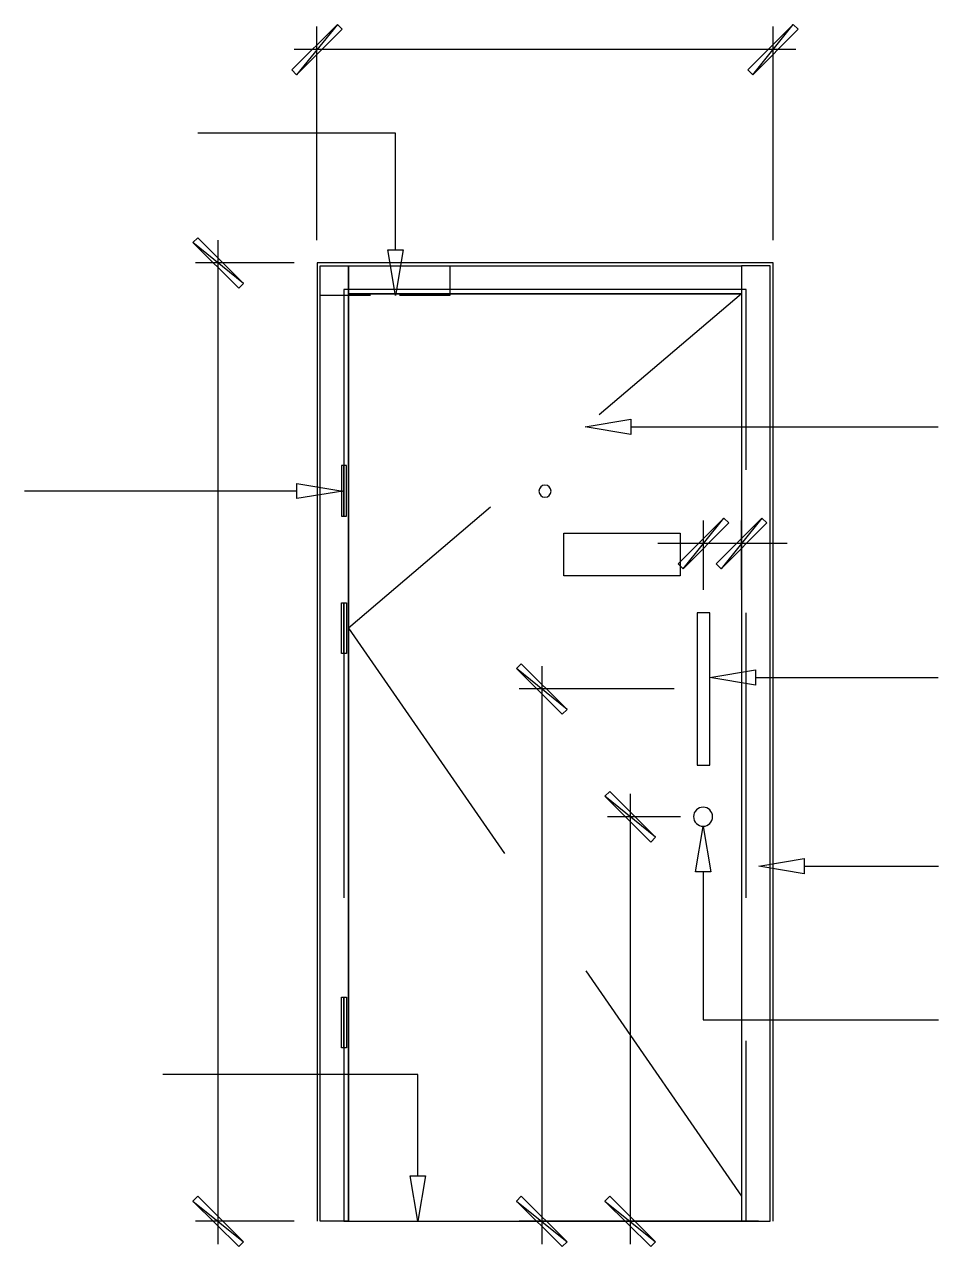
# Model space of a CAD drawing. Header units: millimetres. Extents: x 10 to 831, y 7 to 587.
# Drawn here: x 64.1 to 103.2, y 489.5 to 541.7 of the extents above; entities that cross this region are included whole.
import ezdxf

# ---------------------------------------------------------------- set-up
doc = ezdxf.new("R2010")
doc.units = ezdxf.units.MM
doc.layers.get('0').update_dxf_attribs({"linetype": 'CONTINUOUS'})

msp = doc.modelspace()

# ---------------------------------------------------------------- linework, layer by layer
at = {"color": 0}
for p, q in [((75.5784, 539.789), (77.5367, 541.736)), ((77.5367, 541.736), (75.7908, 539.577)), ((77.5367, 541.736), (75.7908, 539.577)), ((77.5367, 541.736), (75.7908, 539.577)), ((77.5367, 541.736), (75.7908, 539.577)), ((77.7378, 541.535), (77.5367, 541.736)), ((77.7378, 541.535), (77.5367, 541.736)), ((97.0319, 541.736), (95.0845, 539.789)), ((97.0319, 541.736), (95.0845, 539.789)), ((95.2955, 539.577), (97.0319, 541.736)), ((95.2955, 539.577), (97.0319, 541.736)), ((95.2955, 539.577), (97.0319, 541.736)), ((95.2955, 539.577), (97.0319, 541.736)), ((97.0319, 541.736), (97.2425, 541.535)), ((97.0319, 541.736), (97.2425, 541.535)), ((75.7908, 539.577), (77.7378, 541.535)), ((75.7908, 539.577), (77.7378, 541.535)), ((76.659, 532.507), (76.659, 541.641)), ((97.2425, 541.535), (95.2955, 539.577)), ((96.1637, 532.507), (96.1637, 541.641)), ((97.1381, 540.657), (75.6846, 540.657)), ((75.7908, 539.577), (75.5784, 539.789)), ((75.7908, 539.577), (75.5784, 539.789)), ((95.0845, 539.789), (95.2955, 539.577)), ((95.0845, 539.789), (95.2955, 539.577)), ((80.0132, 537.079), (71.5574, 537.079)), ((80.0132, 532.095), (80.0132, 537.079)), ((71.3564, 532.402), (71.5684, 532.613)), ((71.3564, 532.402), (71.5684, 532.613)), ((73.5157, 530.655), (71.3564, 532.402)), ((71.3564, 532.402), (73.3143, 530.454)), ((73.5157, 530.655), (71.3564, 532.402)), ((73.5157, 530.655), (71.3564, 532.402)), ((71.3564, 532.402), (73.3143, 530.454)), ((73.5157, 530.655), (71.3564, 532.402)), ((71.5684, 532.613), (73.5157, 530.655)), ((72.4352, 489.55), (72.4352, 532.507)), ((80.0132, 530.137), (79.6851, 532.095)), ((80.0132, 530.137), (79.6851, 532.095)), ((79.6851, 532.095), (80.3409, 532.095)), ((80.3409, 532.095), (80.0132, 530.137)), ((80.3409, 532.095), (80.0132, 530.137)), ((75.6846, 531.534), (71.4622, 531.534)), ((96.1637, 531.534), (76.6685, 531.534)), ((76.6685, 531.534), (76.6685, 490.534)), ((76.7965, 490.534), (76.7965, 531.407)), ((76.7965, 531.407), (78.0136, 531.407)), ((78.0136, 531.407), (78.0136, 490.534)), ((78.0136, 531.407), (94.82, 531.407)), ((78.0136, 530.211), (78.0136, 531.407)), ((96.0367, 531.407), (94.82, 531.407)), ((94.82, 531.407), (94.82, 490.534)), ((94.82, 531.407), (94.82, 530.211)), ((96.0367, 490.534), (96.0367, 531.407)), ((96.1637, 490.534), (96.1637, 531.534)), ((73.3143, 530.454), (73.5157, 530.655)), ((73.3143, 530.454), (73.5157, 530.655)), ((78.0136, 490.534), (78.0136, 530.211)), ((78.0136, 530.211), (94.82, 530.211)), ((94.82, 530.211), (78.0136, 530.211)), ((94.82, 530.211), (94.82, 490.534)), ((88.1309, 524.517), (90.0783, 524.845)), ((88.1309, 524.517), (90.0783, 524.845)), ((90.0783, 524.189), (88.1309, 524.517)), ((90.0783, 524.189), (88.1309, 524.517)), ((90.0783, 524.845), (90.0783, 524.189)), ((90.0783, 524.517), (103.223, 524.517)), ((75.8017, 521.776), (64.1491, 521.776)), ((75.8017, 522.104), (77.76, 521.776)), ((75.8017, 522.104), (77.76, 521.776)), ((75.8017, 521.458), (75.8017, 522.104)), ((77.76, 521.776), (75.8017, 521.458)), ((77.76, 521.776), (75.8017, 521.458)), ((94.0675, 520.612), (92.111, 518.664)), ((94.0675, 520.612), (92.111, 518.664)), ((92.3216, 518.453), (94.0675, 520.612)), ((92.3216, 518.453), (94.0675, 520.612)), ((92.3216, 518.453), (94.0675, 520.612)), ((92.3216, 518.453), (94.0675, 520.612)), ((94.2689, 520.411), (92.3216, 518.453)), ((93.1898, 517.543), (93.1898, 520.517)), ((93.7398, 518.664), (95.6867, 520.612)), ((95.6867, 520.612), (93.9408, 518.453)), ((95.6867, 520.612), (93.9408, 518.453)), ((95.6867, 520.612), (93.9408, 518.453)), ((95.6867, 520.612), (93.9408, 518.453)), ((93.9408, 518.453), (95.8991, 520.411)), ((93.9408, 518.453), (95.8991, 520.411)), ((94.0675, 520.612), (94.2689, 520.411)), ((94.0675, 520.612), (94.2689, 520.411)), ((94.82, 517.543), (94.82, 520.517)), ((95.8991, 520.411), (95.6867, 520.612)), ((95.8991, 520.411), (95.6867, 520.612)), ((87.2201, 518.146), (87.2201, 519.977)), ((87.2201, 519.977), (92.1949, 519.977)), ((92.1949, 519.977), (92.1949, 518.146)), ((93.1898, 519.532), (91.2428, 519.532)), ((96.7673, 519.532), (93.1898, 519.532)), ((92.111, 518.664), (92.3216, 518.453)), ((92.111, 518.664), (92.3216, 518.453)), ((93.9408, 518.453), (93.7398, 518.664)), ((93.9408, 518.453), (93.7398, 518.664)), ((92.1949, 518.146), (87.2201, 518.146)), ((93.4653, 516.558), (92.9252, 516.558)), ((92.9252, 516.558), (92.9252, 510.05)), ((93.4653, 510.05), (93.4653, 516.558)), ((85.2001, 514.177), (85.3997, 514.389)), ((85.2001, 514.177), (85.3997, 514.389)), ((87.358, 512.431), (85.2001, 514.177)), ((85.2001, 514.177), (87.147, 512.23)), ((87.358, 512.431), (85.2001, 514.177)), ((87.358, 512.431), (85.2001, 514.177)), ((85.2001, 514.177), (87.147, 512.23)), ((87.358, 512.431), (85.2001, 514.177)), ((85.3997, 514.389), (87.358, 512.431)), ((86.2789, 514.283), (86.2789, 489.55)), ((93.4653, 513.796), (95.4126, 514.124)), ((93.4653, 513.796), (95.4126, 514.124)), ((95.4126, 514.124), (95.4126, 513.468)), ((95.4126, 513.468), (93.4653, 513.796)), ((95.4126, 513.468), (93.4653, 513.796)), ((95.4126, 513.796), (103.223, 513.796)), ((91.9413, 513.309), (85.3048, 513.309)), ((87.147, 512.23), (87.358, 512.431)), ((87.147, 512.23), (87.358, 512.431)), ((92.9252, 510.05), (93.4653, 510.05)), ((88.9773, 508.716), (89.1893, 508.917)), ((88.9773, 508.716), (89.1893, 508.917)), ((91.1366, 506.97), (88.9773, 508.716)), ((88.9773, 508.716), (90.9355, 506.758)), ((91.1366, 506.97), (88.9773, 508.716)), ((91.1366, 506.97), (88.9773, 508.716)), ((88.9773, 508.716), (90.9355, 506.758)), ((91.1366, 506.97), (88.9773, 508.716)), ((89.1893, 508.917), (91.1366, 506.97)), ((90.0575, 508.822), (90.0575, 489.55)), ((92.2059, 507.838), (89.0834, 507.838)), ((92.8508, 505.478), (93.1788, 507.425)), ((92.8508, 505.478), (93.1788, 507.425)), ((93.1788, 507.425), (93.5069, 505.478)), ((93.1788, 507.425), (93.5069, 505.478)), ((90.9355, 506.758), (91.1366, 506.97)), ((90.9355, 506.758), (91.1366, 506.97)), ((95.5506, 505.721), (97.4975, 506.049)), ((95.5506, 505.721), (97.4975, 506.049)), ((97.4975, 505.393), (95.5506, 505.721)), ((97.4975, 505.393), (95.5506, 505.721)), ((97.4975, 506.049), (97.4975, 505.393)), ((97.4975, 505.721), (103.244, 505.721)), ((93.5069, 505.478), (92.8508, 505.478)), ((93.1788, 505.478), (93.1788, 499.149)), ((93.1788, 499.149), (103.244, 499.149)), ((80.9763, 496.81), (70.0648, 496.81)), ((80.9763, 492.481), (80.9763, 496.81)), ((80.9763, 490.534), (80.6482, 492.481)), ((80.9763, 490.534), (80.6482, 492.481)), ((80.6482, 492.481), (81.3043, 492.481)), ((81.3043, 492.481), (80.9763, 490.534)), ((81.3043, 492.481), (80.9763, 490.534)), ((71.5684, 491.613), (71.3564, 491.402)), ((71.5684, 491.613), (71.3564, 491.402)), ((73.5157, 489.656), (71.5684, 491.613)), ((73.5157, 489.656), (71.5684, 491.613)), ((85.3997, 491.613), (85.2001, 491.402)), ((85.3997, 491.613), (85.2001, 491.402)), ((87.358, 489.656), (85.3997, 491.613)), ((87.358, 489.656), (85.3997, 491.613)), ((89.1893, 491.613), (88.9773, 491.402)), ((89.1893, 491.613), (88.9773, 491.402)), ((91.1366, 489.656), (89.1893, 491.613)), ((91.1366, 489.656), (89.1893, 491.613)), ((71.3564, 491.402), (73.5157, 489.656)), ((71.3564, 491.402), (73.5157, 489.656)), ((71.3564, 491.402), (73.5157, 489.656)), ((71.3564, 491.402), (73.5157, 489.656)), ((73.3143, 489.454), (71.3564, 491.402)), ((85.2001, 491.402), (87.358, 489.656)), ((85.2001, 491.402), (87.358, 489.656)), ((85.2001, 491.402), (87.358, 489.656)), ((85.2001, 491.402), (87.358, 489.656)), ((87.147, 489.454), (85.2001, 491.402)), ((88.9773, 491.402), (91.1366, 489.656)), ((88.9773, 491.402), (91.1366, 489.656)), ((88.9773, 491.402), (91.1366, 489.656)), ((88.9773, 491.402), (91.1366, 489.656)), ((90.9355, 489.454), (88.9773, 491.402)), ((75.6846, 490.534), (71.4622, 490.534)), ((78.0136, 490.534), (76.7965, 490.534)), ((95.5393, 490.534), (85.3048, 490.534)), ((92.2059, 490.534), (89.0834, 490.534)), ((94.82, 490.534), (96.0367, 490.534)), ((73.5157, 489.656), (73.3143, 489.454)), ((73.5157, 489.656), (73.3143, 489.454)), ((87.358, 489.656), (87.147, 489.454)), ((87.358, 489.656), (87.147, 489.454)), ((91.1366, 489.656), (90.9355, 489.454)), ((91.1366, 489.656), (90.9355, 489.454))]:
    msp.add_line(p, q, dxfattribs=at)
at = {"color": 9}
for p, q in [((76.7965, 530.137), (76.7965, 531.407)), ((76.7965, 531.407), (78.9548, 531.407)), ((80.1825, 531.407), (82.3419, 531.407)), ((82.3419, 531.407), (82.3419, 530.137)), ((95.0214, 530.401), (77.8122, 530.401)), ((77.8122, 530.401), (77.8122, 522.676)), ((94.82, 530.211), (88.7345, 525.036)), ((95.0214, 522.676), (95.0214, 530.401)), ((78.9548, 530.137), (76.7965, 530.137)), ((82.3419, 530.137), (80.1825, 530.137)), ((77.8122, 522.866), (77.7064, 522.866)), ((77.7064, 522.866), (77.7064, 520.696)), ((77.9184, 522.866), (77.8122, 522.866)), ((77.8122, 522.866), (77.8122, 520.696)), ((77.8122, 520.696), (77.8122, 522.866)), ((77.9184, 520.696), (77.9184, 522.866)), ((84.0878, 521.088), (78.0136, 515.913)), ((77.7064, 520.696), (77.8122, 520.696)), ((77.8122, 520.696), (77.9184, 520.696)), ((77.7064, 514.823), (77.7064, 516.992)), ((77.7064, 516.992), (77.8122, 516.992)), ((77.8122, 514.823), (77.8122, 516.992)), ((77.8122, 516.992), (77.9184, 516.992)), ((77.8122, 516.992), (77.8122, 514.823)), ((77.8122, 516.569), (77.8122, 504.366)), ((77.9184, 516.992), (77.9184, 514.823)), ((95.0214, 504.366), (95.0214, 516.569)), ((78.0136, 515.913), (84.6804, 506.271)), ((77.8122, 514.823), (77.7064, 514.823)), ((77.9184, 514.823), (77.8122, 514.823)), ((88.1518, 501.255), (94.82, 491.613)), ((77.7064, 497.953), (77.7064, 500.122)), ((77.7064, 500.122), (77.8122, 500.122)), ((77.8122, 497.953), (77.8122, 500.122)), ((77.8122, 500.122), (77.9184, 500.122)), ((77.8122, 500.122), (77.8122, 497.953)), ((77.9184, 500.122), (77.9184, 497.953)), ((77.8122, 498.26), (77.8122, 490.534)), ((95.0214, 490.534), (95.0214, 498.26)), ((77.8122, 497.953), (77.7064, 497.953)), ((77.9184, 497.953), (77.8122, 497.953)), ((77.8122, 490.534), (95.0214, 490.534))]:
    msp.add_line(p, q, dxfattribs=at)
at = {"color": 0}
for points in [[(86.4112, 522.03), (86.2679, 522.03), (86.1522, 521.914), (86.1522, 521.772)], [(86.6704, 521.772), (86.6704, 521.914), (86.5547, 522.03), (86.4112, 522.03)], [(86.1522, 521.772), (86.1522, 521.628), (86.2679, 521.511), (86.4112, 521.511)], [(86.4112, 521.511), (86.5547, 521.511), (86.6704, 521.628), (86.6704, 521.772)], [(93.1732, 508.25), (92.9488, 508.25), (92.7668, 508.067), (92.7668, 507.845)], [(93.5814, 507.845), (93.5814, 508.067), (93.3993, 508.25), (93.1732, 508.25)], [(92.7668, 507.845), (92.7668, 507.619), (92.9488, 507.436), (93.1732, 507.436)], [(93.1732, 507.436), (93.3993, 507.436), (93.5814, 507.619), (93.5814, 507.845)]]:
    msp.add_open_spline(points, degree=3, dxfattribs=at)

doc.saveas('drawing.dxf')
